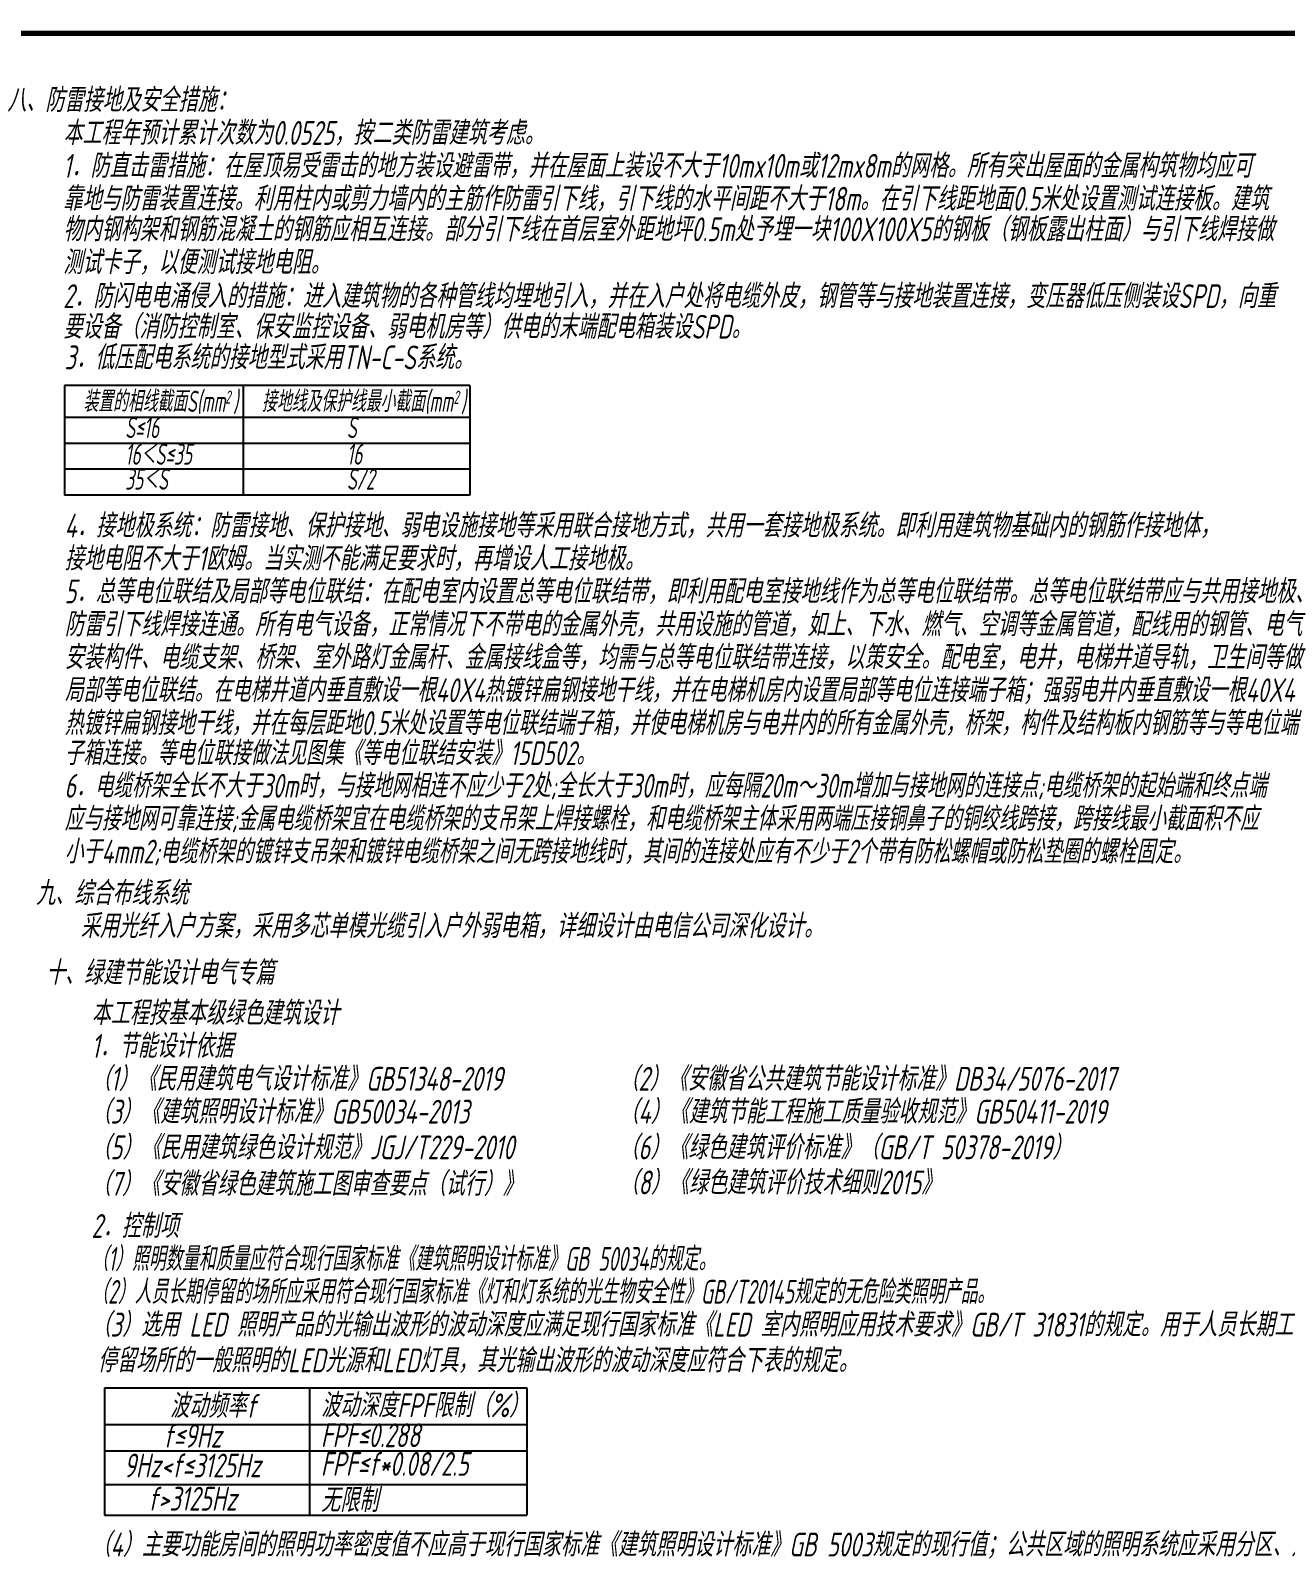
# Model space of a CAD drawing. Extents: x 491024 to 1725648, y 860327 to 1705161.
# Drawn here: x 577665 to 601392, y 1141873 to 1170814 of the extents above; entities that cross this region are included whole.
import ezdxf
from ezdxf.enums import TextEntityAlignment as Align

# ---------------------------------------------------------------- set-up
doc = ezdxf.new("R2010")
doc.units = 0
doc.header["$LTSCALE"] = 1000
doc.header["$MEASUREMENT"] = 0
for name, color, linetype in [('DIM-照明', 3, 'Continuous'), ('TEL_TEXT', 7, 'Continuous'), ('WIRE-照明', 2, 'Continuous'), ('图框', 140, 'Continuous')]:
    doc.layers.add(name, color=color, linetype=linetype)
doc.styles.add('FFDI-TEXT', font='gbeitc.shx', dxfattribs={"width": 0.8, "height": 4.5, "bigfont": 'hztxt.shx'})
doc.styles.add('HZTXT', font='gbeitc.shx', dxfattribs={"width": 0.8, "height": 400, "bigfont": 'hztxt.shx'})

# ---------------------------------------------------------------- blocks, each defined once
blk = doc.blocks.new('A$C76290A8D')
at = {"layer": 'DIM-照明', "color": 7}
for p, q in [((3305, 0), (-4360, 0)), ((-4360, 0), (-4360, -2072)), ((-984, 0), (-984, -2072)), ((3305, 0), (3305, -2072)), ((3305, -600), (-4360, -600)), ((3305, -1091), (-4360, -1091)), ((3305, -1581), (-4360, -1581)), ((3305, -2072), (-4360, -2072))]:
    blk.add_line(p, q, dxfattribs=at)
at = {"layer": 'DIM-照明', "color": 7, "style": 'HZTXT', "width": 0.7}
for s, height, p in [('装置的相线截面S(mm )', 400, (-4006, -496)), ('2', 250, (-1322, -341)), ('接地线及保护线最小截面(mm )', 400, (-630, -496)), ('2', 250, (2996, -345)), ('S≤16 ', 400, (-3214, -991)), ('S ', 400, (978, -991)), ('16＜S≤35 ', 400, (-3214, -1494)), ('16', 400, (978, -1494)), ('35＜S ', 400, (-3214, -1966)), ('S/2', 400, (978, -1966))]:
    blk.add_text(s, height=height, dxfattribs=at).set_placement(p)

msp = doc.modelspace()

# ---------------------------------------------------------------- linework, layer by layer
msp.add_line((579064.4, 1145151.5), (587048.8, 1145151.5))
at = {"layer": 'TEL_TEXT'}
for p, q in [((579064.4, 1145151.4), (587048.8, 1145151.6)), ((579064.4, 1145151.4), (587048.8, 1145151.4)), ((579064.4, 1145151.4), (579064.4, 1142744.8)), ((579064.5, 1145151.4), (587048.8, 1145151.5)), ((582937.7, 1145151.4), (582937.5, 1142744.8)), ((587048.8, 1145151.7), (587048.7, 1142744.7)), ((579064.4, 1144462.5), (587048.8, 1144462.6)), ((579064.4, 1144462.4), (585729, 1144462.4)), ((579064.4, 1143965.6), (587048.8, 1143965.8)), ((579064.4, 1143326.6), (587048.8, 1143326.7)), ((579064.4, 1142744.6), (587048.8, 1142744.7))]:
    msp.add_line(p, q, dxfattribs=at)
at = {"layer": '图框', "const_width": 100}
msp.add_lwpolyline([(553315, 1130764.5), (609215, 1130764.5), (609215, 1170764.5), (553315, 1170764.5)], close=True, dxfattribs=at)

# ---------------------------------------------------------------- block references
at = {"layer": 'WIRE-照明'}
msp.add_blockref('A$C76290A8D', (582666, 1164101.8, 0), dxfattribs=at)

# ---------------------------------------------------------------- texts
at = {"layer": 'DIM-照明', "color": 7, "linetype": 'Continuous', "style": 'FFDI-TEXT'}
for s, width, p in [('八、防雷接地及安全措施：', 0.8, (577217.5, 1169276.8, 0)), ('1．防直击雷措施：在屋顶易受雷击的地方装设避雷带，并在屋面上装设不大于10mx10m或12mx8m的网格。所有突出屋面的金属构筑物均应可', 0.8, (578278.7, 1168032.8, 0)), ('靠地与防雷装置连接。利用柱内或剪力墙内的主筋作防雷引下线，引下线的水平间距不大于18m。在引下线距地面0.5米处设置测试连接板。建筑', 0.8, (578278.7, 1167410.8, 0)), ('物内钢构架和钢筋混凝土的钢筋应相互连接。部分引下线在首层室外距地坪0.5m处予埋一块100X100X5的钢板（钢板露出柱面）与引下线焊接做', 0.8, (578278.7, 1166832.6, 0)), ('测试卡子，以便测试接地电阻。', 0.8, (578278.7, 1166210.6, 0)), ('2．防闪电电涌侵入的措施：进入建筑物的各种管线均埋地引入，并在入户处将电缆外皮，钢管等与接地装置连接，变压器低压侧装设SPD，向重', 0.8, (578278.7, 1165569.2, 0)), ('要设备（消防控制室、保安监控设备、弱电机房等）供电的末端配电箱装设SPD。', 0.8, (578278.7, 1164991, 0)), ('4．接地极系统：防雷接地、保护接地、弱电设施接地等采用联合接地方式，共用一套接地极系统。即利用建筑物基础内的钢筋作接地体，', 0.8, (578305.9, 1161230, 0)), ('接地电阻不大于1欧姆。当实测不能满足要求时，再增设人工接地极。', 0.8, (578305.9, 1160608, 0)), ('5．总等电位联结及局部等电位联结：在配电室内设置总等电位联结带，即利用配电室接地线作为总等电位联结带。总等电位联结带应与共用接地极、', 0.8, (578305.9, 1159986, 0)), ('防雷引下线焊接连通。所有电气设备，正常情况下不带电的金属外壳，共用设施的管道，如上、下水、燃气、空调等金属管道，配线用的钢管、电气', 0.8, (578305.9, 1159364, 0)), ('安装构件、电缆支架、桥架、室外路灯金属杆、金属接线盒等，均需与总等电位联结带连接，以策安全。配电室，电井，电梯井道导轨，卫生间等做', 0.8, (578305.9, 1158742, 0)), ('九、综合布线系统', 0.8, (577764.6, 1154282)), ('采用光纤入户方案，采用多芯单模光缆引入户外弱电箱，详细设计由电信公司深化设计。', 0.8, (578607.6, 1153660)), ('十、绿建节能设计电气专篇', 0.8, (577950.6, 1152777.2)), ('本工程按基本级绿色建筑设计', 0.8, (578814.9, 1152016.2)), ('1．节能设计依据', 0.8, (578814.9, 1151394.2)), ('（1）《民用建筑电气设计标准》GB51348-2019           ', 0.8, (578814.9, 1150772.2)), ('（2）《安徽省公共建筑节能设计标准》DB34/5076-2017', 0.8, (588796.8, 1150772.2)), ('（3）《建筑照明设计标准》GB50034-2013 ', 0.8, (578814.9, 1150150.2)), ('（4）《建筑节能工程施工质量验收规范》GB50411-2019', 0.8, (588796.8, 1150150.2)), ('（5）《民用建筑绿色设计规范》JGJ/T229-2010', 0.8, (578814.9, 1149475.3)), ('（6）《绿色建筑评价标准》（GB/T 50378-2019）', 0.8, (588796.8, 1149475.3)), ('（7）《安徽省绿色建筑施工图审查要点（试行）》 ', 0.8, (578814.9, 1148786.9)), ('（8）《绿色建筑评价技术细则2015》', 0.8, (588796.8, 1148812.9)), ('2．控制项', 0.8, (578814.9, 1147989.2)), ('（1）照明数量和质量应符合现行国家标准《建筑照明设计标准》GB 50034的规定。', 0.7, (578814.9, 1147367.2)), ('（2）人员长期停留的场所应采用符合现行国家标准《灯和灯系统的光生物安全性》GB/T20145规定的无危险类照明产品。 ', 0.7, (578814.9, 1146745.2)), ('（3）选用 LED 照明产品的光输出波形的波动深度应满足现行国家标准《LED 室内照明应用技术要求》GB/T 31831的规定。用于人员长期工作或', 0.8, (578814.9, 1146123.2)), ('停留场所的一般照明的LED光源和LED灯具，其光输出波形的波动深度应符合下表的规定。', 0.8, (578931.9, 1145447.6)), ('波动频率f', 0.8, (580298.6, 1144588)), ('波动深度FPF限制（%%%）', 0.8, (583154, 1144598.4)), ('FPF≤0.288', 0.8, (583154, 1144032.1)), ('FPF≤f*0.08/2.5', 0.8, (583154, 1143491)), ('无限制', 0.8, (583154, 1142805.9)), ('（4）主要功能房间的照明功率密度值不应高于现行国家标准《建筑照明设计标准》GB 5003规定的现行值；公共区域的照明系统应采用分区、定时、', 0.8, (578814.9, 1141965.7))]:
    msp.add_text(s, height=450, dxfattribs=dict(at, width=width)).set_placement(p)
at = {"layer": 'DIM-照明', "linetype": 'Continuous', "style": 'FFDI-TEXT', "width": 0.8}
msp.add_text('本工程年预计累计次数为0.0525，按二类防雷建筑考虑。', height=450, dxfattribs=at).set_placement((578278.7, 1168654.8, 0))
at = {"layer": 'DIM-照明', "color": 1, "linetype": 'Continuous', "style": 'FFDI-TEXT', "width": 0.8}
msp.add_text('3．低压配电系统的接地型式采用TN-C-S系统。', height=450, dxfattribs=at).set_placement((578305.9, 1164411.3, 0))
at = {"layer": 'DIM-照明', "color": 7, "linetype": 'Continuous', "style": 'FFDI-TEXT', "width": 0.78}
for s, p in [('局部等电位联结。在电梯井道内垂直敷设一根40X4热镀锌扁钢接地干线，并在电梯机房内设置局部等电位连接端子箱；强弱电井内垂直敷设一根40X4', (578305.9, 1158120, 0)), ('热镀锌扁钢接地干线，并在每层距地0.5米处设置等电位联结端子箱，并使电梯机房与电井内的所有金属外壳，桥架，构件及结构板内钢筋等与等电位端', (578305.9, 1157498, 0)), ('子箱连接。等电位联接做法见图集《等电位联结安装》15D502。', (578305.9, 1156928.4, 0)), ('6．电缆桥架全长不大于30m时，与接地网相连不应少于2处;全长大于30m时，应每隔20m～30m增加与接地网的连接点;电缆桥架的起始端和终点端', (578303.9, 1156312, 0)), ('应与接地网可靠连接;金属电缆桥架宜在电缆桥架的支吊架上焊接螺栓，和电缆桥架主体采用两端压接铜鼻子的铜绞线跨接，跨接线最小截面积不应', (578303.9, 1155690, 0)), ('小于4mm2;电缆桥架的镀锌支吊架和镀锌电缆桥架之间无跨接地线时，其间的连接处应有不少于2个带有防松螺帽或防松垫圈的螺栓固定。 ', (578303.9, 1155068, 0))]:
    msp.add_text(s, height=450, rotation=0, dxfattribs=at).set_placement(p)
at = {"layer": 'DIM-照明', "color": 7, "linetype": 'Continuous', "style": 'FFDI-TEXT', "width": 0.8}
for s, p in [('f≤9Hz', (580724, 1144249)), ('9Hz<f≤3125Hz', (580724, 1143686)), ('f>3125Hz', (580724, 1143058))]:
    msp.add_text(s, height=450, dxfattribs=at).set_placement(p, align=Align.MIDDLE_CENTER)

doc.saveas('drawing.dxf')
